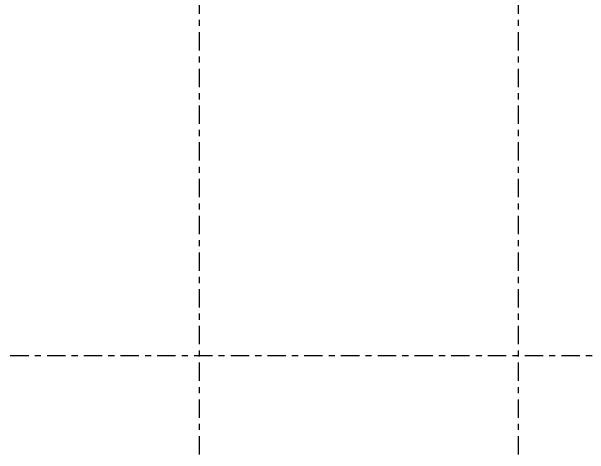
# Model space of a CAD drawing. Header units: millimetres. Extents: x -65 to 757, y -38 to 536.
# Drawn here: x 212.2 to 306.6, y 176 to 248.3 of the extents above; entities that cross this region are included whole.
import ezdxf

# ---------------------------------------------------------------- set-up
doc = ezdxf.new("R2010")
doc.units = ezdxf.units.MM
doc.linetypes.add('XKITLINE03', pattern=[6, 3, -1, 1, -1])
doc.layers.add('S-grid', color=1, linetype='Continuous', lineweight=0)
doc.styles.add('ARIAL', font='ARIAL.TTF')

# ---------------------------------------------------------------- blocks, each defined once
blk = doc.blocks.new('*A1052')
at = {"layer": 'S-grid', "color": 1, "linetype": 'XKITLINE03', "lineweight": 0}
blk.add_line((-10, 192.125), (571.183, 192.125), dxfattribs=at)
blk = doc.blocks.new('*A1064')
at = {"layer": 'S-grid', "color": 1, "linetype": 'XKITLINE03', "lineweight": 0}
blk.add_line((295, 175.975), (295, 315.667), dxfattribs=at)
at = {"layer": 'S-grid', "color": 3, "style": 'ARIAL', "width": 0.85}
blk.add_text('V3', height=3, dxfattribs=at).set_placement((292.553, 316.667))
blk = doc.blocks.new('*A1066')
at = {"layer": 'S-grid', "color": 1, "linetype": 'XKITLINE03', "lineweight": 0}
for p, q in [((242.917, 287.968), (242.917, 315.667)), ((242.917, 175.975), (242.917, 278.214))]:
    blk.add_line(p, q, dxfattribs=at)
at = {"layer": 'S-grid', "color": 3, "style": 'ARIAL', "width": 0.85}
blk.add_text('V2', height=3, dxfattribs=at).set_placement((240.47, 316.667))

msp = doc.modelspace()

# ---------------------------------------------------------------- block references
at = {"lineweight": 0}
for name in ['*A1066', '*A1064', '*A1052']:
    msp.add_blockref(name, (0, 0), dxfattribs=at)

doc.saveas('drawing.dxf')
